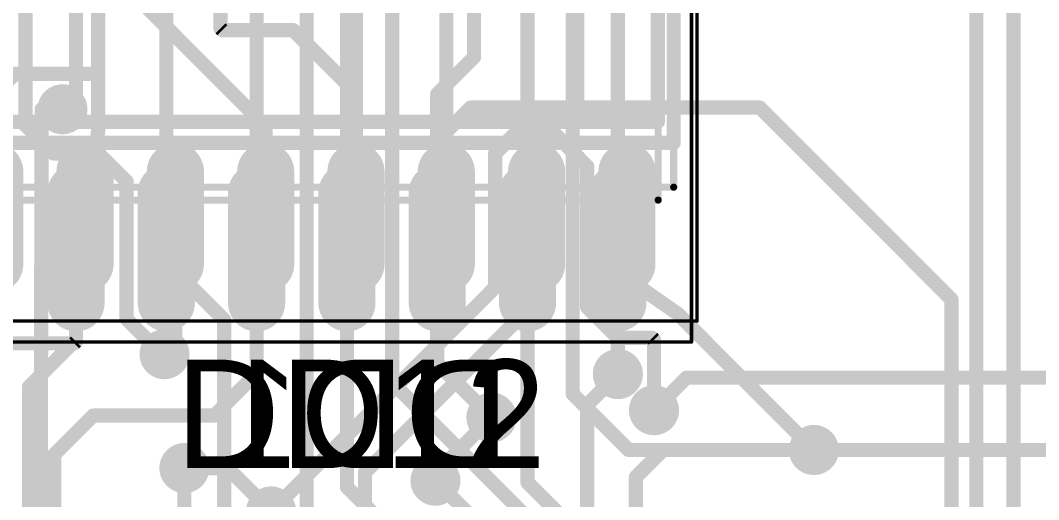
# Model space of a CAD drawing. Header units: millimetres. Extents: x 242 to 402, y 147 to 267.
# Drawn here: x 285.6 to 299.92, y 196.53 to 203.27 of the extents above; entities that cross this region are included whole.
import ezdxf

# ---------------------------------------------------------------- set-up
doc = ezdxf.new("R2010")
doc.units = ezdxf.units.MM
for name, color, linetype in [('BottomLayer', 5, 'Continuous'), ('BottomOverlay', 54, 'Continuous'), ('BottomPaste', 16, 'Continuous'), ('BottomSolder', 6, 'Continuous'), ('Mechanical13', 56, 'Continuous'), ('Mechanical15', 56, 'Continuous'), ('MultiLayer', 9, 'Continuous'), ('TopLayer', 1, 'Continuous'), ('TopOverlay', 2, 'Continuous'), ('TopPaste', 8, 'Continuous'), ('TopSolder', 216, 'Continuous'), ('ViaHoleLayer', 16, 'Continuous')]:
    doc.layers.add(name, color=color, linetype=linetype)

msp = doc.modelspace()

# ---------------------------------------------------------------- linework, layer by layer
at = {"layer": 'BottomLayer'}
for points, const_width in [([(285.674, 201.793), (285.674, 210.674)], 0.2), ([(290.195, 200.074), (290.195, 209.374)], 0.2), ([(291.981, 202.751), (291.981, 206.927)], 0.2), ([(294.005, 200.074), (294.005, 206.508)], 0.2), ([(289.628, 195.91), (289.628, 206.332)], 0.2), ([(290.83, 198.183), (290.83, 206.07)], 0.2), ([(286.385, 202.209), (286.385, 205.715)], 0.2), ([(292.735, 200.074), (292.735, 205.083)], 0.2), ([(287.655, 200.074), (287.655, 204.324)], 0.2), ([(293.37, 198.018), (293.37, 203.987)], 0.2), ([(288.925, 200.074), (288.925, 203.632)], 0.2), ([(291.465, 202.235), (291.981, 202.751)], 0.2), ([(286.195, 202.019), (286.385, 202.209)], 0.2), ([(291.465, 200.074), (291.465, 202.235)], 0.2), ([(285.674, 201.793), (286.067, 201.399)], 0.2), ([(286.067, 201.399), (286.702, 201.399)], 0.2), ([(286.702, 201.399), (287.096, 201.005)], 0.2), ([(286.385, 199.299), (286.385, 200.849)], 0.6), ([(287.096, 199.072), (287.096, 201.005)], 0.2), ([(287.655, 199.299), (287.655, 200.849)], 0.6), ([(288.925, 199.299), (288.925, 200.849)], 0.6), ([(290.195, 199.299), (290.195, 200.849)], 0.6), ([(291.465, 199.299), (291.465, 200.849)], 0.6), ([(292.735, 199.299), (292.735, 200.849)], 0.6), ([(294.005, 199.299), (294.005, 200.849)], 0.6), ([(286.385, 198.78), (286.385, 200.074)], 0.2), ([(288.925, 198.31), (288.925, 200.074)], 0.2), ([(290.195, 196.71), (290.195, 200.074)], 0.2), ([(291.465, 198.45), (291.465, 200.074)], 0.2), ([(292.735, 196.773), (292.735, 200.074)], 0.2), ([(294.005, 198.298), (294.005, 200.074)], 0.2), ([(287.096, 199.072), (287.591, 198.577)], 0.2), ([(284.899, 198.73), (286.334, 198.73)], 0.2), ([(285.725, 198.12), (286.334, 198.73)], 0.2), ([(286.334, 198.73), (286.385, 198.78)], 0.2), ([(286.334, 198.73), (286.36, 198.73)], 0.2), ([(286.36, 198.73), (286.385, 198.755)], 0.2), ([(286.385, 198.755), (286.385, 198.78)], 0.2), ([(287.591, 198.577), (287.63, 198.577)], 0.2), ([(291.465, 198.45), (292.227, 197.688)], 0.2), ([(288.328, 197.714), (288.925, 198.31)], 0.2), ([(294.513, 197.79), (294.97, 198.247)], 0.2), ([(294.97, 198.247), (310.845, 198.247)], 0.2), ([(285.725, 192.883), (285.725, 198.12)], 0.2), ([(290.83, 198.183), (292.989, 196.024)], 0.2), ([(293.37, 198.018), (294.157, 197.231)], 0.2), ([(286.08, 197.167), (286.626, 197.714)], 0.2), ([(286.626, 197.714), (288.328, 197.714)], 0.2), ([(294.157, 197.231), (294.64, 197.231)], 0.2), ([(294.259, 196.85), (294.64, 197.231)], 0.2), ([(294.64, 197.231), (296.761, 197.231)], 0.2), ([(296.761, 197.231), (302.895, 197.231)], 0.2), ([(286.08, 193.675), (286.08, 197.167)], 0.2), ([(287.909, 196.977), (288.519, 196.977)], 0.2), ([(288.519, 196.977), (289.128, 196.367)], 0.2), ([(291.44, 196.799), (292.278, 195.961)], 0.2), ([(294.259, 194.955), (294.259, 196.85)], 0.2), ([(290.195, 196.71), (291.008, 195.898)], 0.2), ([(292.735, 196.773), (293.548, 195.96)], 0.2)]:
    msp.add_lwpolyline(points, dxfattribs=dict(at, const_width=const_width))
for points, const_width in [([(291.931, 202.751, 1), (292.031, 202.751, 1)], 0.1), ([(291.931, 202.751, 1), (292.031, 202.751, 1)], 0.1), ([(286.07, 202.019, 1), (286.319, 202.019, 1)], 0.25), ([(286.335, 202.209, 1), (286.435, 202.209, 1)], 0.1), ([(286.335, 202.209, 1), (286.435, 202.209, 1)], 0.1), ([(291.415, 202.235, 1), (291.515, 202.235, 1)], 0.1), ([(291.415, 202.235, 1), (291.515, 202.235, 1)], 0.1), ([(286.145, 202.019, 1), (286.244, 202.019, 1)], 0.1), ([(285.624, 201.793, 1), (285.724, 201.793, 1)], 0.1), ([(285.624, 201.793, 1), (285.724, 201.793, 1)], 0.1), ([(286.018, 201.399, 1), (286.117, 201.399, 1)], 0.1), ([(286.018, 201.399, 1), (286.117, 201.399, 1)], 0.1), ([(286.653, 201.399, 1), (286.752, 201.399, 1)], 0.1), ([(286.653, 201.399, 1), (286.752, 201.399, 1)], 0.1), ([(286.235, 200.849, 1), (286.535, 200.849, 1)], 0.3), ([(287.046, 201.005, 1), (287.146, 201.005, 1)], 0.1), ([(287.046, 201.005, 1), (287.146, 201.005, 1)], 0.1), ([(287.505, 200.849, 1), (287.805, 200.849, 1)], 0.3), ([(288.775, 200.849, 1), (289.075, 200.849, 1)], 0.3), ([(290.045, 200.849, 1), (290.345, 200.849, 1)], 0.3), ([(291.315, 200.849, 1), (291.615, 200.849, 1)], 0.3), ([(292.585, 200.849, 1), (292.885, 200.849, 1)], 0.3), ([(293.855, 200.849, 1), (294.155, 200.849, 1)], 0.3), ([(286.335, 200.074, 1), (286.435, 200.074, 1)], 0.1), ([(287.605, 200.074, 1), (287.705, 200.074, 1)], 0.1), ([(288.875, 200.074, 1), (288.975, 200.074, 1)], 0.1), ([(288.875, 200.074, 1), (288.975, 200.074, 1)], 0.1), ([(290.145, 200.074, 1), (290.245, 200.074, 1)], 0.1), ([(290.145, 200.074, 1), (290.245, 200.074, 1)], 0.1), ([(291.415, 200.074, 1), (291.515, 200.074, 1)], 0.1), ([(291.415, 200.074, 1), (291.515, 200.074, 1)], 0.1), ([(292.685, 200.074, 1), (292.785, 200.074, 1)], 0.1), ([(292.685, 200.074, 1), (292.785, 200.074, 1)], 0.1), ([(293.955, 200.074, 1), (294.055, 200.074, 1)], 0.1), ([(293.955, 200.074, 1), (294.055, 200.074, 1)], 0.1), ([(286.235, 199.299, 1), (286.535, 199.299, 1)], 0.3), ([(287.505, 199.299, 1), (287.805, 199.299, 1)], 0.3), ([(288.775, 199.299, 1), (289.075, 199.299, 1)], 0.3), ([(290.045, 199.299, 1), (290.345, 199.299, 1)], 0.3), ([(291.315, 199.299, 1), (291.615, 199.299, 1)], 0.3), ([(292.585, 199.299, 1), (292.885, 199.299, 1)], 0.3), ([(293.855, 199.299, 1), (294.155, 199.299, 1)], 0.3), ([(287.046, 199.072, 1), (287.146, 199.072, 1)], 0.1), ([(287.046, 199.072, 1), (287.146, 199.072, 1)], 0.1), ([(286.284, 198.73, 1), (286.384, 198.73, 1)], 0.1), ([(286.284, 198.73, 1), (286.384, 198.73, 1)], 0.1), ([(286.284, 198.73, 1), (286.384, 198.73, 1)], 0.1), ([(286.284, 198.73, 1), (286.384, 198.73, 1)], 0.1), ([(286.31, 198.73, 1), (286.41, 198.73, 1)], 0.1), ([(286.31, 198.73, 1), (286.41, 198.73, 1)], 0.1), ([(286.335, 198.78, 1), (286.435, 198.78, 1)], 0.1), ([(286.335, 198.78, 1), (286.435, 198.78, 1)], 0.1), ([(286.335, 198.78, 1), (286.435, 198.78, 1)], 0.1), ([(286.335, 198.755, 1), (286.435, 198.755, 1)], 0.1), ([(286.335, 198.755, 1), (286.435, 198.755, 1)], 0.1), ([(287.505, 198.577, 1), (287.755, 198.577, 1)], 0.25), ([(287.542, 198.577, 1), (287.641, 198.577, 1)], 0.1), ([(287.542, 198.577, 1), (287.641, 198.577, 1)], 0.1), ([(287.58, 198.577, 1), (287.68, 198.577, 1)], 0.1), ([(291.415, 198.45, 1), (291.515, 198.45, 1)], 0.1), ([(291.415, 198.45, 1), (291.515, 198.45, 1)], 0.1), ([(293.88, 198.298, 1), (294.13, 198.298, 1)], 0.25), ([(288.875, 198.31, 1), (288.975, 198.31, 1)], 0.1), ([(288.875, 198.31, 1), (288.975, 198.31, 1)], 0.1), ([(293.955, 198.298, 1), (294.055, 198.298, 1)], 0.1), ([(294.92, 198.247, 1), (295.02, 198.247, 1)], 0.1), ([(294.92, 198.247, 1), (295.02, 198.247, 1)], 0.1), ([(285.675, 198.12, 1), (285.775, 198.12, 1)], 0.1), ([(285.675, 198.12, 1), (285.775, 198.12, 1)], 0.1), ([(290.78, 198.183, 1), (290.88, 198.183, 1)], 0.1), ([(290.78, 198.183, 1), (290.88, 198.183, 1)], 0.1), ([(293.32, 198.018, 1), (293.42, 198.018, 1)], 0.1), ([(293.32, 198.018, 1), (293.42, 198.018, 1)], 0.1), ([(294.388, 197.79, 1), (294.638, 197.79, 1)], 0.25), ([(292.102, 197.688, 1), (292.352, 197.688, 1)], 0.25), ([(286.576, 197.714, 1), (286.676, 197.714, 1)], 0.1), ([(286.576, 197.714, 1), (286.676, 197.714, 1)], 0.1), ([(288.278, 197.714, 1), (288.378, 197.714, 1)], 0.1), ([(288.278, 197.714, 1), (288.378, 197.714, 1)], 0.1), ([(292.177, 197.688, 1), (292.277, 197.688, 1)], 0.1), ([(294.463, 197.79, 1), (294.563, 197.79, 1)], 0.1), ([(296.636, 197.231, 1), (296.886, 197.231, 1)], 0.25), ([(294.107, 197.231, 1), (294.207, 197.231, 1)], 0.1), ([(294.107, 197.231, 1), (294.207, 197.231, 1)], 0.1), ([(294.59, 197.231, 1), (294.69, 197.231, 1)], 0.1), ([(294.59, 197.231, 1), (294.69, 197.231, 1)], 0.1), ([(294.59, 197.231, 1), (294.69, 197.231, 1)], 0.1), ([(296.711, 197.231, 1), (296.811, 197.231, 1)], 0.1), ([(296.711, 197.231, 1), (296.811, 197.231, 1)], 0.1), ([(286.03, 197.167, 1), (286.13, 197.167, 1)], 0.1), ([(286.03, 197.167, 1), (286.13, 197.167, 1)], 0.1), ([(287.784, 196.977, 1), (288.034, 196.977, 1)], 0.25), ([(287.859, 196.977, 1), (287.959, 196.977, 1)], 0.1), ([(288.469, 196.977, 1), (288.569, 196.977, 1)], 0.1), ([(288.469, 196.977, 1), (288.569, 196.977, 1)], 0.1), ([(291.315, 196.799, 1), (291.565, 196.799, 1)], 0.25), ([(291.39, 196.799, 1), (291.49, 196.799, 1)], 0.1), ([(294.209, 196.85, 1), (294.309, 196.85, 1)], 0.1), ([(294.209, 196.85, 1), (294.309, 196.85, 1)], 0.1), ([(290.145, 196.71, 1), (290.245, 196.71, 1)], 0.1), ([(290.145, 196.71, 1), (290.245, 196.71, 1)], 0.1), ([(292.685, 196.773, 1), (292.785, 196.773, 1)], 0.1), ([(292.685, 196.773, 1), (292.785, 196.773, 1)], 0.1), ([(289.003, 196.367, 1), (289.253, 196.367, 1)], 0.25)]:
    msp.add_lwpolyline(points, format="xyb", close=True, dxfattribs=dict(at, const_width=const_width))
at = {"layer": 'BottomOverlay', "const_width": 0.2}
for points in [[(294.79, 201.549), (294.79, 207.899)], [(281.79, 201.549), (294.79, 201.549)]]:
    msp.add_lwpolyline(points, dxfattribs=at)
at = {"layer": 'BottomOverlay', "const_width": 0.1}
msp.add_lwpolyline([(294.74, 201.549, 1), (294.84, 201.549, 1)], format="xyb", close=True, dxfattribs=at)
msp.add_lwpolyline([(294.74, 201.549, 1), (294.84, 201.549, 1)], format="xyb", close=True, dxfattribs=at)
at = {"layer": 'BottomPaste', "const_width": 0.6}
for points in [[(286.385, 199.299), (286.385, 200.849)], [(287.655, 199.299), (287.655, 200.849)], [(288.925, 199.299), (288.925, 200.849)], [(290.195, 199.299), (290.195, 200.849)], [(291.465, 199.299), (291.465, 200.849)], [(292.735, 199.299), (292.735, 200.849)], [(294.005, 199.299), (294.005, 200.849)]]:
    msp.add_lwpolyline(points, dxfattribs=at)
at = {"layer": 'BottomPaste', "const_width": 0.3}
for points in [[(286.235, 200.849, 1), (286.535, 200.849, 1)], [(287.505, 200.849, 1), (287.805, 200.849, 1)], [(288.775, 200.849, 1), (289.075, 200.849, 1)], [(290.045, 200.849, 1), (290.345, 200.849, 1)], [(291.315, 200.849, 1), (291.615, 200.849, 1)], [(292.585, 200.849, 1), (292.885, 200.849, 1)], [(293.855, 200.849, 1), (294.155, 200.849, 1)], [(286.235, 199.299, 1), (286.535, 199.299, 1)], [(287.505, 199.299, 1), (287.805, 199.299, 1)], [(288.775, 199.299, 1), (289.075, 199.299, 1)], [(290.045, 199.299, 1), (290.345, 199.299, 1)], [(291.315, 199.299, 1), (291.615, 199.299, 1)], [(292.585, 199.299, 1), (292.885, 199.299, 1)], [(293.855, 199.299, 1), (294.155, 199.299, 1)]]:
    msp.add_lwpolyline(points, format="xyb", close=True, dxfattribs=at)
at = {"layer": 'BottomSolder'}
for points, const_width in [([(286.019, 202.019, 1), (286.37, 202.019, 1)], 0.352), ([(286.184, 200.849, 1), (286.586, 200.849, 1)], 0.402), ([(287.454, 200.849, 1), (287.856, 200.849, 1)], 0.402), ([(288.724, 200.849, 1), (289.126, 200.849, 1)], 0.402), ([(289.994, 200.849, 1), (290.396, 200.849, 1)], 0.402), ([(291.264, 200.849, 1), (291.666, 200.849, 1)], 0.402), ([(292.534, 200.849, 1), (292.936, 200.849, 1)], 0.402), ([(293.804, 200.849, 1), (294.206, 200.849, 1)], 0.402), ([(286.184, 199.299, 1), (286.586, 199.299, 1)], 0.402), ([(287.454, 199.299, 1), (287.856, 199.299, 1)], 0.402), ([(288.724, 199.299, 1), (289.126, 199.299, 1)], 0.402), ([(289.994, 199.299, 1), (290.396, 199.299, 1)], 0.402), ([(291.264, 199.299, 1), (291.666, 199.299, 1)], 0.402), ([(292.534, 199.299, 1), (292.936, 199.299, 1)], 0.402), ([(293.804, 199.299, 1), (294.206, 199.299, 1)], 0.402), ([(287.454, 198.577, 1), (287.805, 198.577, 1)], 0.352), ([(293.829, 198.298, 1), (294.181, 198.298, 1)], 0.352), ([(292.051, 197.688, 1), (292.403, 197.688, 1)], 0.352), ([(294.337, 197.79, 1), (294.689, 197.79, 1)], 0.352), ([(296.585, 197.231, 1), (296.937, 197.231, 1)], 0.352), ([(287.733, 196.977, 1), (288.085, 196.977, 1)], 0.352), ([(291.264, 196.799, 1), (291.615, 196.799, 1)], 0.352), ([(288.952, 196.367, 1), (289.304, 196.367, 1)], 0.352)]:
    msp.add_lwpolyline(points, format="xyb", close=True, dxfattribs=dict(at, const_width=const_width))
at = {"layer": 'BottomSolder', "const_width": 0.803}
for points in [[(286.385, 199.299), (286.385, 200.849)], [(287.655, 199.299), (287.655, 200.849)], [(288.925, 199.299), (288.925, 200.849)], [(290.195, 199.299), (290.195, 200.849)], [(291.465, 199.299), (291.465, 200.849)], [(292.735, 199.299), (292.735, 200.849)], [(294.005, 199.299), (294.005, 200.849)]]:
    msp.add_lwpolyline(points, dxfattribs=at)
at = {"layer": 'Mechanical13', "const_width": 0.1}
for points in [[(294.79, 200.924), (294.79, 208.524)], [(294.572, 200.743), (294.572, 207.943)], [(281.79, 200.924), (294.79, 200.924)], [(282.262, 200.743), (294.572, 200.743)]]:
    msp.add_lwpolyline(points, dxfattribs=at)
at = {"layer": 'Mechanical13', "const_width": 0.05}
for points in [[(294.765, 200.924, 1), (294.815, 200.924, 1)], [(294.765, 200.924, 1), (294.815, 200.924, 1)], [(294.547, 200.743, 1), (294.597, 200.743, 1)], [(294.547, 200.743, 1), (294.597, 200.743, 1)]]:
    msp.add_lwpolyline(points, format="xyb", close=True, dxfattribs=at)
at = {"layer": 'Mechanical15', "const_width": 0.05}
for points in [[(295.04, 198.749), (295.04, 210.699)], [(295.117, 199.043), (295.117, 209.643)], [(281.717, 199.043), (295.117, 199.043)], [(281.54, 198.749), (295.04, 198.749)]]:
    msp.add_lwpolyline(points, dxfattribs=at)
at = {"layer": 'Mechanical15', "const_width": 0.025}
for points in [[(295.105, 199.043, 1), (295.13, 199.043, 1)], [(295.105, 199.043, 1), (295.13, 199.043, 1)], [(295.027, 198.749, 1), (295.052, 198.749, 1)], [(295.027, 198.749, 1), (295.052, 198.749, 1)]]:
    msp.add_lwpolyline(points, format="xyb", close=True, dxfattribs=at)
at = {"layer": 'MultiLayer', "const_width": 0.25}
for points in [[(286.07, 202.019, 1), (286.319, 202.019, 1)], [(287.505, 198.577, 1), (287.755, 198.577, 1)], [(293.88, 198.298, 1), (294.13, 198.298, 1)], [(294.388, 197.79, 1), (294.638, 197.79, 1)], [(292.102, 197.688, 1), (292.352, 197.688, 1)], [(296.636, 197.231, 1), (296.886, 197.231, 1)], [(287.784, 196.977, 1), (288.034, 196.977, 1)], [(291.315, 196.799, 1), (291.565, 196.799, 1)], [(289.003, 196.367, 1), (289.253, 196.367, 1)]]:
    msp.add_lwpolyline(points, format="xyb", close=True, dxfattribs=at)
at = {"layer": 'TopLayer'}
for points, const_width in [([(299.568, 172.085), (299.568, 219.405)], 0.2), ([(299.046, 175.184), (299.046, 215.075)], 0.2), ([(286.695, 202.519), (286.695, 205.122)], 0.2), ([(288.417, 203.157), (288.417, 204.826)], 0.2), ([(290.322, 202.248), (290.322, 203.81)], 0.2), ([(291.592, 201.701), (291.592, 203.708)], 0.2), ([(293.434, 202.043), (293.434, 203.772)], 0.2), ([(287.274, 203.556), (289.052, 201.778)], 0.2), ([(288.417, 203.157), (288.442, 203.132)], 0.2), ([(288.442, 203.132), (289.438, 203.132)], 0.2), ([(289.438, 203.132), (290.322, 202.248)], 0.2), ([(284.683, 201.676), (285.526, 202.519)], 0.2), ([(285.526, 202.519), (286.695, 202.519)], 0.2), ([(286.695, 201.701), (286.695, 202.519)], 0.2), ([(290.322, 200.493), (290.322, 202.248)], 0.2), ([(285.877, 191.999), (285.902, 202.019)], 0.2), ([(285.902, 202.019), (286.195, 202.019)], 0.2), ([(291.592, 201.701), (291.934, 202.043)], 0.2), ([(291.934, 202.043), (293.434, 202.043)], 0.2), ([(293.434, 202.043), (296, 202.043)], 0.2), ([(296, 202.043), (298.696, 199.347)], 0.2), ([(286.512, 200.493), (286.695, 201.701)], 0.2), ([(289.052, 200.493), (289.052, 201.778)], 0.2), ([(291.592, 200.493), (291.592, 201.701)], 0.2), ([(292.278, 201.397), (292.574, 201.693)], 0.2), ([(292.574, 201.693), (293.099, 201.693)], 0.2), ([(293.099, 201.693), (293.573, 201.219)], 0.2), ([(292.278, 199.517), (292.278, 201.397)], 0.2), ([(286.512, 199.843), (286.512, 201.143)], 0.6), ([(287.782, 199.843), (287.782, 201.143)], 0.6), ([(289.052, 199.843), (289.052, 201.143)], 0.6), ([(290.322, 199.843), (290.322, 201.143)], 0.6), ([(291.592, 199.843), (291.592, 201.143)], 0.6), ([(292.862, 199.843), (292.862, 201.143)], 0.6), ([(294.132, 199.843), (294.132, 201.143)], 0.6), ([(293.573, 199.238), (293.573, 201.219)], 0.2), ([(287.782, 199.746), (287.782, 200.493)], 0.2), ([(292.862, 199.328), (292.862, 200.493)], 0.2), ([(294.132, 199.644), (294.132, 200.493)], 0.2), ([(287.782, 198.73), (287.782, 199.746)], 0.2), ([(287.782, 199.746), (288.468, 199.06)], 0.2), ([(289.128, 196.367), (292.278, 199.517)], 0.2), ([(294.132, 199.644), (294.844, 199.148)], 0.2), ([(290.449, 196.915), (292.862, 199.328)], 0.2), ([(293.573, 199.238), (294.005, 198.806)], 0.2), ([(298.696, 175.946), (298.696, 199.347)], 0.2), ([(294.844, 199.148), (296.761, 197.231)], 0.2), ([(288.468, 169.336), (288.468, 199.06)], 0.2), ([(294.005, 198.806), (294.488, 198.806)], 0.2), ([(294.488, 198.806), (294.513, 198.78)], 0.2), ([(287.63, 198.577), (287.782, 198.73)], 0.2), ([(294.513, 197.79), (294.513, 198.78)], 0.2), ([(293.573, 197.866), (294.005, 198.298)], 0.2), ([(293.573, 188.938), (293.573, 197.866)], 0.2), ([(291.44, 196.901), (292.227, 197.688)], 0.2), ([(287.909, 194.805), (287.909, 196.977)], 0.2), ([(290.449, 194.805), (290.449, 196.915)], 0.2), ([(291.44, 196.799), (291.44, 196.901)], 0.2)]:
    msp.add_lwpolyline(points, dxfattribs=dict(at, const_width=const_width))
for points, const_width in [([(288.367, 203.157, 1), (288.467, 203.157, 1)], 0.1), ([(288.367, 203.157, 1), (288.467, 203.157, 1)], 0.1), ([(288.392, 203.132, 1), (288.492, 203.132, 1)], 0.1), ([(288.392, 203.132, 1), (288.492, 203.132, 1)], 0.1), ([(289.388, 203.132, 1), (289.488, 203.132, 1)], 0.1), ([(289.388, 203.132, 1), (289.488, 203.132, 1)], 0.1), ([(285.476, 202.519, 1), (285.576, 202.519, 1)], 0.1), ([(285.476, 202.519, 1), (285.576, 202.519, 1)], 0.1), ([(286.645, 202.519, 1), (286.745, 202.519, 1)], 0.1), ([(286.645, 202.519, 1), (286.745, 202.519, 1)], 0.1), ([(286.645, 202.519, 1), (286.745, 202.519, 1)], 0.1), ([(290.272, 202.248, 1), (290.372, 202.248, 1)], 0.1), ([(290.272, 202.248, 1), (290.372, 202.248, 1)], 0.1), ([(290.272, 202.248, 1), (290.372, 202.248, 1)], 0.1), ([(286.07, 202.019, 1), (286.319, 202.019, 1)], 0.25), ([(285.852, 202.019, 1), (285.952, 202.019, 1)], 0.1), ([(285.852, 202.019, 1), (285.952, 202.019, 1)], 0.1), ([(286.145, 202.019, 1), (286.244, 202.019, 1)], 0.1), ([(291.884, 202.043, 1), (291.984, 202.043, 1)], 0.1), ([(291.884, 202.043, 1), (291.984, 202.043, 1)], 0.1), ([(293.384, 202.043, 1), (293.484, 202.043, 1)], 0.1), ([(293.384, 202.043, 1), (293.484, 202.043, 1)], 0.1), ([(293.384, 202.043, 1), (293.484, 202.043, 1)], 0.1), ([(295.95, 202.043, 1), (296.05, 202.043, 1)], 0.1), ([(295.95, 202.043, 1), (296.05, 202.043, 1)], 0.1), ([(286.645, 201.701, 1), (286.745, 201.701, 1)], 0.1), ([(286.645, 201.701, 1), (286.745, 201.701, 1)], 0.1), ([(289.002, 201.778, 1), (289.102, 201.778, 1)], 0.1), ([(289.002, 201.778, 1), (289.102, 201.778, 1)], 0.1), ([(291.542, 201.701, 1), (291.642, 201.701, 1)], 0.1), ([(291.542, 201.701, 1), (291.642, 201.701, 1)], 0.1), ([(291.542, 201.701, 1), (291.642, 201.701, 1)], 0.1), ([(292.524, 201.693, 1), (292.624, 201.693, 1)], 0.1), ([(292.524, 201.693, 1), (292.624, 201.693, 1)], 0.1), ([(293.049, 201.693, 1), (293.149, 201.693, 1)], 0.1), ([(293.049, 201.693, 1), (293.149, 201.693, 1)], 0.1), ([(292.228, 201.397, 1), (292.328, 201.397, 1)], 0.1), ([(292.228, 201.397, 1), (292.328, 201.397, 1)], 0.1), ([(286.362, 201.143, 1), (286.662, 201.143, 1)], 0.3), ([(287.632, 201.143, 1), (287.932, 201.143, 1)], 0.3), ([(288.902, 201.143, 1), (289.202, 201.143, 1)], 0.3), ([(290.172, 201.143, 1), (290.472, 201.143, 1)], 0.3), ([(291.442, 201.143, 1), (291.742, 201.143, 1)], 0.3), ([(292.712, 201.143, 1), (293.012, 201.143, 1)], 0.3), ([(293.982, 201.143, 1), (294.282, 201.143, 1)], 0.3), ([(293.523, 201.219, 1), (293.623, 201.219, 1)], 0.1), ([(293.523, 201.219, 1), (293.623, 201.219, 1)], 0.1), ([(286.462, 200.493, 1), (286.562, 200.493, 1)], 0.1), ([(287.732, 200.493, 1), (287.832, 200.493, 1)], 0.1), ([(289.002, 200.493, 1), (289.102, 200.493, 1)], 0.1), ([(290.272, 200.493, 1), (290.372, 200.493, 1)], 0.1), ([(291.542, 200.493, 1), (291.642, 200.493, 1)], 0.1), ([(292.812, 200.493, 1), (292.912, 200.493, 1)], 0.1), ([(294.082, 200.493, 1), (294.182, 200.493, 1)], 0.1), ([(286.362, 199.843, 1), (286.662, 199.843, 1)], 0.3), ([(287.632, 199.843, 1), (287.932, 199.843, 1)], 0.3), ([(288.902, 199.843, 1), (289.202, 199.843, 1)], 0.3), ([(290.172, 199.843, 1), (290.472, 199.843, 1)], 0.3), ([(291.442, 199.843, 1), (291.742, 199.843, 1)], 0.3), ([(292.712, 199.843, 1), (293.012, 199.843, 1)], 0.3), ([(293.982, 199.843, 1), (294.282, 199.843, 1)], 0.3), ([(287.732, 199.746, 1), (287.832, 199.746, 1)], 0.1), ([(287.732, 199.746, 1), (287.832, 199.746, 1)], 0.1), ([(287.732, 199.746, 1), (287.832, 199.746, 1)], 0.1), ([(292.228, 199.517, 1), (292.328, 199.517, 1)], 0.1), ([(292.228, 199.517, 1), (292.328, 199.517, 1)], 0.1), ([(294.082, 199.644, 1), (294.182, 199.644, 1)], 0.1), ([(294.082, 199.644, 1), (294.182, 199.644, 1)], 0.1), ([(292.812, 199.328, 1), (292.912, 199.328, 1)], 0.1), ([(292.812, 199.328, 1), (292.912, 199.328, 1)], 0.1), ([(293.523, 199.238, 1), (293.623, 199.238, 1)], 0.1), ([(293.523, 199.238, 1), (293.623, 199.238, 1)], 0.1), ([(298.646, 199.347, 1), (298.746, 199.347, 1)], 0.1), ([(298.646, 199.347, 1), (298.746, 199.347, 1)], 0.1), ([(294.794, 199.148, 1), (294.894, 199.148, 1)], 0.1), ([(294.794, 199.148, 1), (294.894, 199.148, 1)], 0.1), ([(288.418, 199.06, 1), (288.518, 199.06, 1)], 0.1), ([(288.418, 199.06, 1), (288.518, 199.06, 1)], 0.1), ([(293.955, 198.806, 1), (294.055, 198.806, 1)], 0.1), ([(293.955, 198.806, 1), (294.055, 198.806, 1)], 0.1), ([(294.438, 198.806, 1), (294.538, 198.806, 1)], 0.1), ([(294.438, 198.806, 1), (294.538, 198.806, 1)], 0.1), ([(287.505, 198.577, 1), (287.755, 198.577, 1)], 0.25), ([(287.732, 198.73, 1), (287.832, 198.73, 1)], 0.1), ([(287.732, 198.73, 1), (287.832, 198.73, 1)], 0.1), ([(294.463, 198.78, 1), (294.563, 198.78, 1)], 0.1), ([(294.463, 198.78, 1), (294.563, 198.78, 1)], 0.1), ([(287.58, 198.577, 1), (287.68, 198.577, 1)], 0.1), ([(293.88, 198.298, 1), (294.13, 198.298, 1)], 0.25), ([(293.955, 198.298, 1), (294.055, 198.298, 1)], 0.1), ([(294.388, 197.79, 1), (294.638, 197.79, 1)], 0.25), ([(292.102, 197.688, 1), (292.352, 197.688, 1)], 0.25), ([(293.523, 197.866, 1), (293.623, 197.866, 1)], 0.1), ([(293.523, 197.866, 1), (293.623, 197.866, 1)], 0.1), ([(292.177, 197.688, 1), (292.277, 197.688, 1)], 0.1), ([(294.463, 197.79, 1), (294.563, 197.79, 1)], 0.1), ([(296.636, 197.231, 1), (296.886, 197.231, 1)], 0.25), ([(296.711, 197.231, 1), (296.811, 197.231, 1)], 0.1), ([(287.784, 196.977, 1), (288.034, 196.977, 1)], 0.25), ([(287.859, 196.977, 1), (287.959, 196.977, 1)], 0.1), ([(291.315, 196.799, 1), (291.565, 196.799, 1)], 0.25), ([(290.399, 196.915, 1), (290.499, 196.915, 1)], 0.1), ([(290.399, 196.915, 1), (290.499, 196.915, 1)], 0.1), ([(291.39, 196.901, 1), (291.49, 196.901, 1)], 0.1), ([(291.39, 196.901, 1), (291.49, 196.901, 1)], 0.1), ([(291.39, 196.799, 1), (291.49, 196.799, 1)], 0.1), ([(289.003, 196.367, 1), (289.253, 196.367, 1)], 0.25)]:
    msp.add_lwpolyline(points, format="xyb", close=True, dxfattribs=dict(at, const_width=const_width))
at = {"layer": 'TopOverlay', "const_width": 0.2}
for points in [[(294.567, 201.843), (294.567, 206.843)], [(282.267, 201.843), (294.567, 201.843)]]:
    msp.add_lwpolyline(points, dxfattribs=at)
at = {"layer": 'TopOverlay', "const_width": 0.1}
msp.add_lwpolyline([(294.517, 201.843, 1), (294.617, 201.843, 1)], format="xyb", close=True, dxfattribs=at)
msp.add_lwpolyline([(294.517, 201.843, 1), (294.617, 201.843, 1)], format="xyb", close=True, dxfattribs=at)
at = {"layer": 'TopPaste', "const_width": 0.6}
for points in [[(286.512, 199.843), (286.512, 201.143)], [(287.782, 199.843), (287.782, 201.143)], [(289.052, 199.843), (289.052, 201.143)], [(290.322, 199.843), (290.322, 201.143)], [(291.592, 199.843), (291.592, 201.143)], [(292.862, 199.843), (292.862, 201.143)], [(294.132, 199.843), (294.132, 201.143)]]:
    msp.add_lwpolyline(points, dxfattribs=at)
at = {"layer": 'TopPaste', "const_width": 0.3}
for points in [[(286.362, 201.143, 1), (286.662, 201.143, 1)], [(287.632, 201.143, 1), (287.932, 201.143, 1)], [(288.902, 201.143, 1), (289.202, 201.143, 1)], [(290.172, 201.143, 1), (290.472, 201.143, 1)], [(291.442, 201.143, 1), (291.742, 201.143, 1)], [(292.712, 201.143, 1), (293.012, 201.143, 1)], [(293.982, 201.143, 1), (294.282, 201.143, 1)], [(286.362, 199.843, 1), (286.662, 199.843, 1)], [(287.632, 199.843, 1), (287.932, 199.843, 1)], [(288.902, 199.843, 1), (289.202, 199.843, 1)], [(290.172, 199.843, 1), (290.472, 199.843, 1)], [(291.442, 199.843, 1), (291.742, 199.843, 1)], [(292.712, 199.843, 1), (293.012, 199.843, 1)], [(293.982, 199.843, 1), (294.282, 199.843, 1)]]:
    msp.add_lwpolyline(points, format="xyb", close=True, dxfattribs=at)
at = {"layer": 'TopSolder'}
for points, const_width in [([(286.019, 202.019, 1), (286.37, 202.019, 1)], 0.352), ([(285.041, 201.143, 1), (285.443, 201.143, 1)], 0.402), ([(286.311, 201.143, 1), (286.713, 201.143, 1)], 0.402), ([(287.581, 201.143, 1), (287.983, 201.143, 1)], 0.402), ([(288.851, 201.143, 1), (289.253, 201.143, 1)], 0.402), ([(290.121, 201.143, 1), (290.523, 201.143, 1)], 0.402), ([(291.391, 201.143, 1), (291.793, 201.143, 1)], 0.402), ([(292.661, 201.143, 1), (293.063, 201.143, 1)], 0.402), ([(293.931, 201.143, 1), (294.333, 201.143, 1)], 0.402), ([(285.041, 199.843, 1), (285.443, 199.843, 1)], 0.402), ([(286.311, 199.843, 1), (286.713, 199.843, 1)], 0.402), ([(287.581, 199.843, 1), (287.983, 199.843, 1)], 0.402), ([(288.851, 199.843, 1), (289.253, 199.843, 1)], 0.402), ([(290.121, 199.843, 1), (290.523, 199.843, 1)], 0.402), ([(291.391, 199.843, 1), (291.793, 199.843, 1)], 0.402), ([(292.661, 199.843, 1), (293.063, 199.843, 1)], 0.402), ([(293.931, 199.843, 1), (294.333, 199.843, 1)], 0.402), ([(287.454, 198.577, 1), (287.805, 198.577, 1)], 0.352), ([(293.829, 198.298, 1), (294.181, 198.298, 1)], 0.352), ([(292.051, 197.688, 1), (292.403, 197.688, 1)], 0.352), ([(294.337, 197.79, 1), (294.689, 197.79, 1)], 0.352), ([(296.585, 197.231, 1), (296.937, 197.231, 1)], 0.352), ([(287.733, 196.977, 1), (288.085, 196.977, 1)], 0.352), ([(291.264, 196.799, 1), (291.615, 196.799, 1)], 0.352), ([(288.952, 196.367, 1), (289.304, 196.367, 1)], 0.352)]:
    msp.add_lwpolyline(points, format="xyb", close=True, dxfattribs=dict(at, const_width=const_width))
at = {"layer": 'TopSolder', "const_width": 0.803}
for points in [[(285.242, 199.843), (285.242, 201.143)], [(286.512, 199.843), (286.512, 201.143)], [(287.782, 199.843), (287.782, 201.143)], [(289.052, 199.843), (289.052, 201.143)], [(290.322, 199.843), (290.322, 201.143)], [(291.592, 199.843), (291.592, 201.143)], [(292.862, 199.843), (292.862, 201.143)], [(294.132, 199.843), (294.132, 201.143)]]:
    msp.add_lwpolyline(points, dxfattribs=at)
at = {"layer": 'ViaHoleLayer', "const_width": 0.15}
for points in [[(286.12, 202.019, 1), (286.269, 202.019, 1)], [(287.555, 198.577, 1), (287.705, 198.577, 1)], [(293.93, 198.298, 1), (294.08, 198.298, 1)], [(294.438, 197.79, 1), (294.588, 197.79, 1)], [(292.152, 197.688, 1), (292.302, 197.688, 1)], [(296.686, 197.231, 1), (296.836, 197.231, 1)], [(287.834, 196.977, 1), (287.984, 196.977, 1)], [(291.365, 196.799, 1), (291.515, 196.799, 1)]]:
    msp.add_lwpolyline(points, format="xyb", close=True, dxfattribs=at)

# ---------------------------------------------------------------- texts
at = {"layer": 'BottomOverlay', "text_generation_flag": 2}
msp.add_text('DD1', height=1.524, rotation=360, dxfattribs=at).set_placement((292.481, 196.977))
at = {"layer": 'TopOverlay'}
msp.add_text('DD12', height=1.524, dxfattribs=at).set_placement((287.782, 196.977))

doc.saveas('drawing.dxf')
